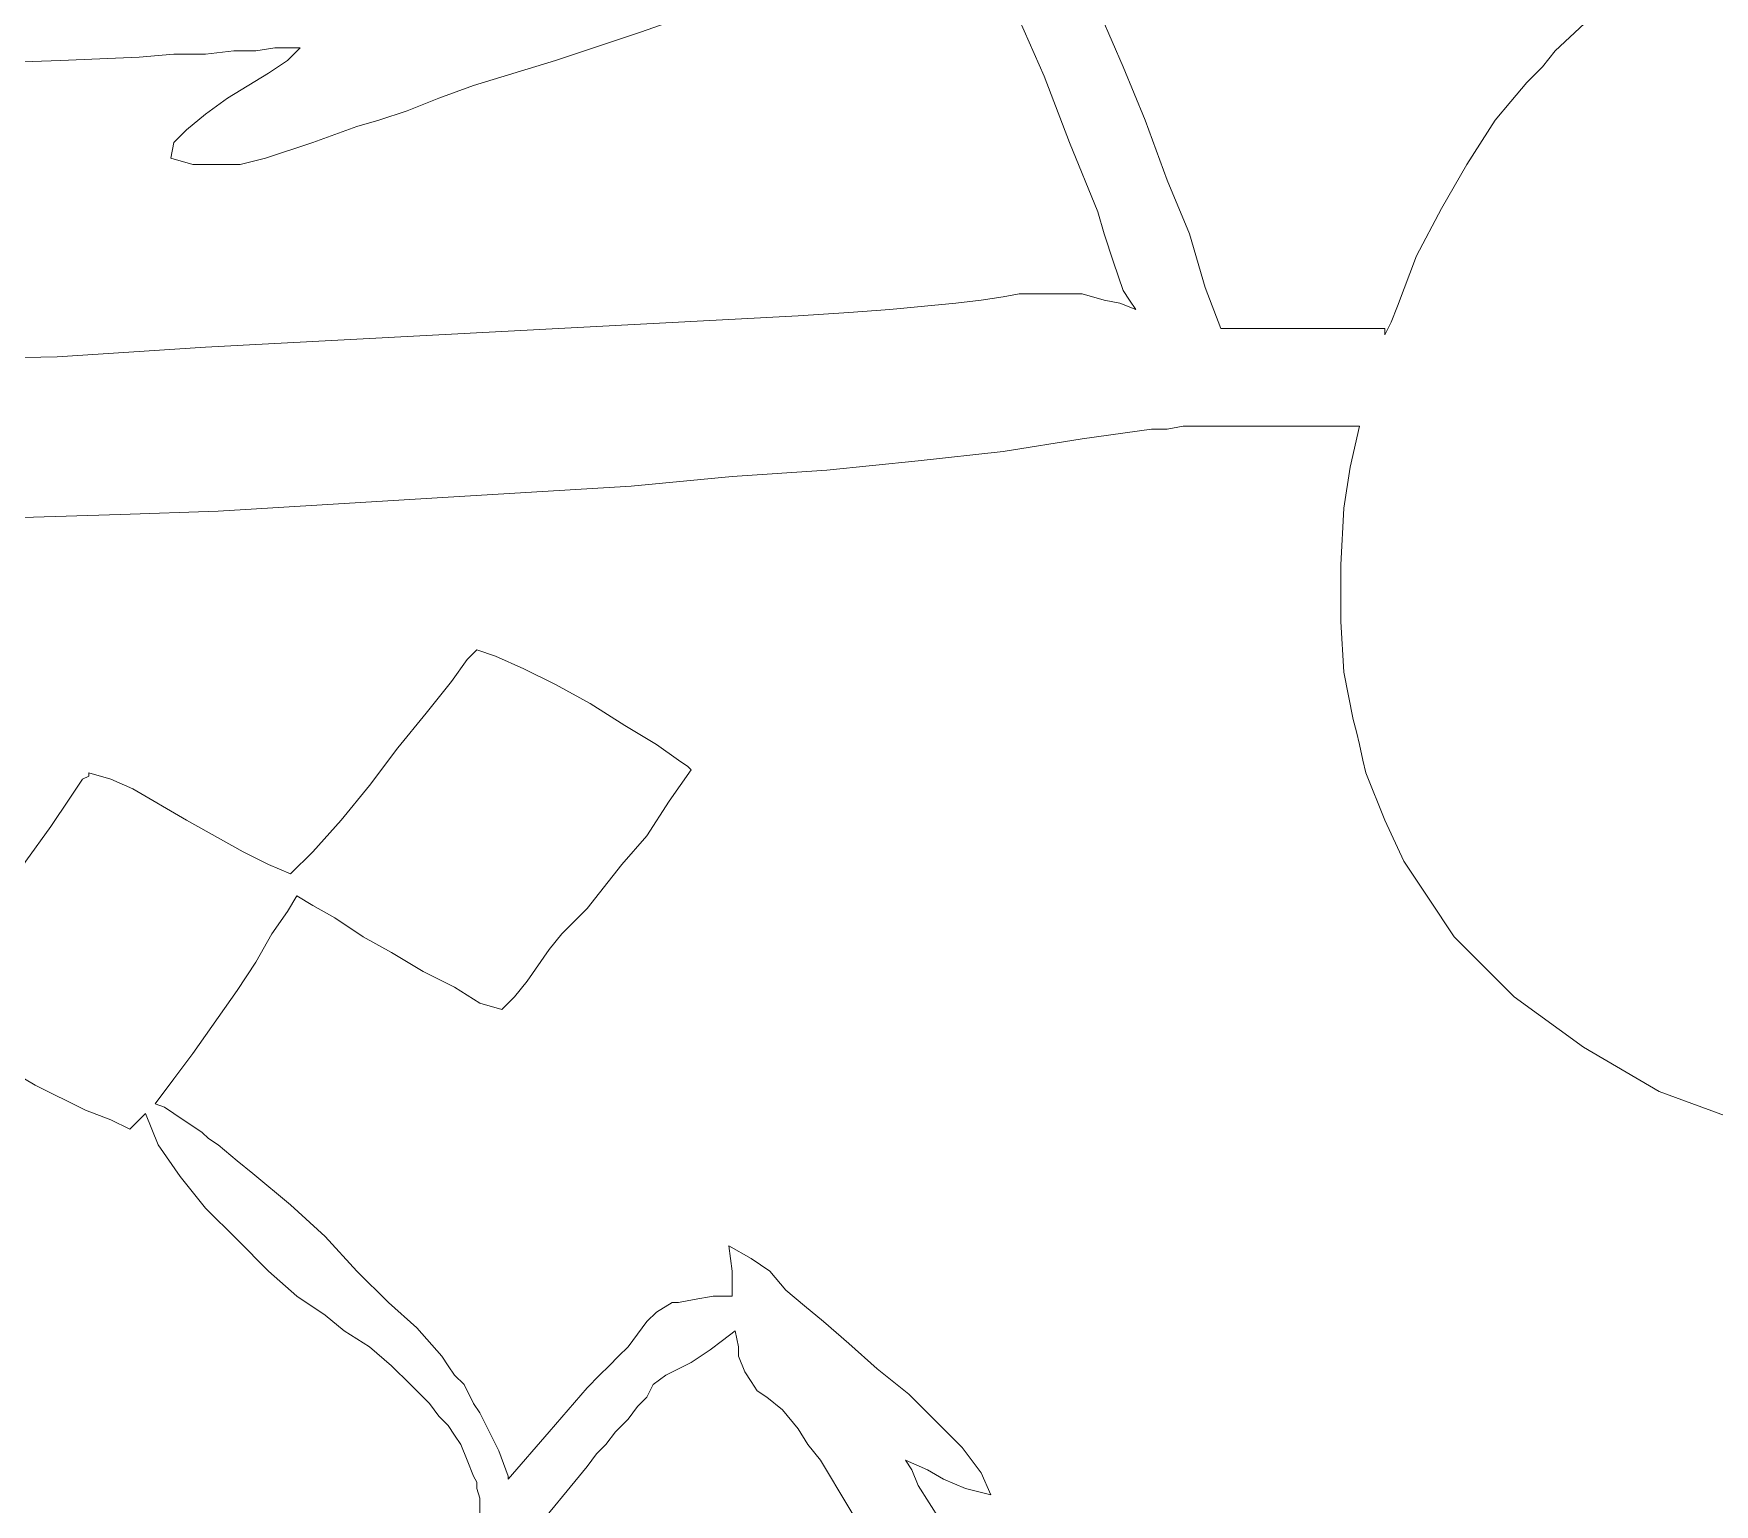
# Model space of a CAD drawing. Header units: centimetres. Extents: x -51 to 51, y -37 to 37.
# Drawn here: x -8.1 to 5.99, y -20.73 to -8.39 of the extents above; entities that cross this region are included whole.
import ezdxf

# ---------------------------------------------------------------- set-up
doc = ezdxf.new("R2010")
doc.units = ezdxf.units.CM
doc.header["$MEASUREMENT"] = 0
doc.layers.add('Layer 1', color=7, linetype='Continuous')

msp = doc.modelspace()

# ---------------------------------------------------------------- linework, layer by layer
at = {"layer": 'Layer 1', "lineweight": 9}
for points, knots in [([(0.81985, -9.88717), (0.81985, -9.88717), (0.58193, -9.30556), (0.58193, -9.30556), (0.58193, -9.30556), (0.58193, -9.30556), (0.37043, -8.7504), (0.37043, -8.7504), (0.37043, -8.7504), (0.37043, -8.7504), (0.15894, -8.27454), (0.15894, -8.27454), (0.15894, -8.27454), (0.15894, -8.27454), (-0.02611, -7.79868), (-0.02611, -7.79868), (-0.02611, -7.79868), (-0.02611, -7.79868), (-0.21117, -7.32283), (-0.21117, -7.32283), (-0.21117, -7.32283), (-0.21117, -7.32283), (-0.4491, -6.82053), (-0.4491, -6.82053), (-0.4491, -6.82053), (-0.4491, -6.82053), (-0.71346, -6.29181), (-0.71346, -6.29181), (-0.71346, -6.29181), (-0.71346, -6.29181), (-1.05714, -5.65733), (-1.05714, -5.65733)], [0, 0, 0, 0, 0.11111111, 0.11111111, 0.11111111, 0.11111111, 0.22222222, 0.22222222, 0.22222222, 0.22222222, 0.33333333, 0.33333333, 0.33333333, 0.33333333, 0.44444444, 0.44444444, 0.44444444, 0.44444444, 0.55555556, 0.55555556, 0.55555556, 0.55555556, 0.66666667, 0.66666667, 0.66666667, 0.66666667, 0.77777778, 0.77777778, 0.77777778, 0.77777778, 1, 1, 1, 1]), ([(4.65314, -8.53891), (4.65314, -8.53891), (5.02326, -8.19523), (5.02326, -8.19523), (5.02326, -8.19523), (5.02326, -8.19523), (5.4198, -7.90443), (5.4198, -7.90443), (5.4198, -7.90443), (5.4198, -7.90443), (5.84279, -7.61363), (5.84279, -7.61363), (5.84279, -7.61363), (5.84279, -7.61363), (6.29221, -7.3757), (6.29221, -7.3757), (6.29221, -7.3757), (6.29221, -7.3757), (7.21748, -6.95272), (7.21748, -6.95272), (7.21748, -6.95272), (7.21748, -6.95272), (8.19563, -6.60904), (8.19563, -6.60904)], [0, 0, 0, 0, 0.14285714, 0.14285714, 0.14285714, 0.14285714, 0.28571429, 0.28571429, 0.28571429, 0.28571429, 0.42857143, 0.42857143, 0.42857143, 0.42857143, 0.57142857, 0.57142857, 0.57142857, 0.57142857, 0.71428571, 0.71428571, 0.71428571, 0.71428571, 1, 1, 1, 1]), ([(-1.00426, -7.58719), (-1.00426, -7.58719), (-1.11001, -7.6665), (-1.11001, -7.6665), (-1.11001, -7.6665), (-1.11001, -7.6665), (-1.26863, -7.74581), (-1.26863, -7.74581), (-1.26863, -7.74581), (-1.26863, -7.74581), (-1.45368, -7.82512), (-1.45368, -7.82512), (-1.45368, -7.82512), (-1.45368, -7.82512), (-1.71805, -7.93087), (-1.71805, -7.93087), (-1.71805, -7.93087), (-1.71805, -7.93087), (-2.00885, -8.03661), (-2.00885, -8.03661), (-2.00885, -8.03661), (-2.00885, -8.03661), (-2.32609, -8.14236), (-2.32609, -8.14236), (-2.32609, -8.14236), (-2.32609, -8.14236), (-3.01344, -8.38029), (-3.01344, -8.38029), (-3.01344, -8.38029), (-3.01344, -8.38029), (-3.72722, -8.61822), (-3.72722, -8.61822), (-3.72722, -8.61822), (-3.72722, -8.61822), (-4.41457, -8.82971), (-4.41457, -8.82971), (-4.41457, -8.82971), (-4.41457, -8.82971), (-4.70537, -8.93545), (-4.70537, -8.93545), (-4.70537, -8.93545), (-4.70537, -8.93545), (-4.96973, -9.0412), (-4.96973, -9.0412), (-4.96973, -9.0412), (-4.96973, -9.0412), (-5.20766, -9.12051), (-5.20766, -9.12051), (-5.20766, -9.12051), (-5.20766, -9.12051), (-5.39272, -9.17338), (-5.39272, -9.17338)], [0, 0, 0, 0, 0.07142857, 0.07142857, 0.07142857, 0.07142857, 0.14285714, 0.14285714, 0.14285714, 0.14285714, 0.21428571, 0.21428571, 0.21428571, 0.21428571, 0.28571429, 0.28571429, 0.28571429, 0.28571429, 0.35714286, 0.35714286, 0.35714286, 0.35714286, 0.42857143, 0.42857143, 0.42857143, 0.42857143, 0.5, 0.5, 0.5, 0.5, 0.57142857, 0.57142857, 0.57142857, 0.57142857, 0.64285714, 0.64285714, 0.64285714, 0.64285714, 0.71428571, 0.71428571, 0.71428571, 0.71428571, 0.78571429, 0.78571429, 0.78571429, 0.78571429, 0.85714286, 0.85714286, 0.85714286, 0.85714286, 1, 1, 1, 1]), ([(0.60836, -7.6665), (0.60836, -7.6665), (0.66124, -7.77225), (0.66124, -7.77225), (0.66124, -7.77225), (0.66124, -7.77225), (0.71411, -7.90443), (0.71411, -7.90443), (0.71411, -7.90443), (0.71411, -7.90443), (0.76698, -8.06305), (0.76698, -8.06305), (0.76698, -8.06305), (0.76698, -8.06305), (0.84629, -8.24811), (0.84629, -8.24811), (0.84629, -8.24811), (0.84629, -8.24811), (1.03135, -8.67109), (1.03135, -8.67109), (1.03135, -8.67109), (1.03135, -8.67109), (1.2164, -9.12051), (1.2164, -9.12051), (1.2164, -9.12051), (1.2164, -9.12051), (1.40146, -9.6228), (1.40146, -9.6228), (1.40146, -9.6228), (1.40146, -9.6228), (1.58651, -10.07222), (1.58651, -10.07222), (1.58651, -10.07222), (1.58651, -10.07222), (1.71869, -10.52164), (1.71869, -10.52164), (1.71869, -10.52164), (1.71869, -10.52164), (1.85088, -10.86532), (1.85088, -10.86532)], [0, 0, 0, 0, 0.09090909, 0.09090909, 0.09090909, 0.09090909, 0.18181818, 0.18181818, 0.18181818, 0.18181818, 0.27272727, 0.27272727, 0.27272727, 0.27272727, 0.36363636, 0.36363636, 0.36363636, 0.36363636, 0.45454545, 0.45454545, 0.45454545, 0.45454545, 0.54545455, 0.54545455, 0.54545455, 0.54545455, 0.63636364, 0.63636364, 0.63636364, 0.63636364, 0.72727273, 0.72727273, 0.72727273, 0.72727273, 0.81818182, 0.81818182, 0.81818182, 0.81818182, 1, 1, 1, 1]), ([(-5.86858, -8.51247), (-5.86858, -8.51247), (-5.89501, -8.51247), (-5.89501, -8.51247), (-5.89501, -8.51247), (-5.89501, -8.51247), (-5.97432, -8.51247), (-5.97432, -8.51247), (-5.97432, -8.51247), (-5.97432, -8.51247), (-6.08007, -8.51247), (-6.08007, -8.51247), (-6.08007, -8.51247), (-6.08007, -8.51247), (-6.23869, -8.53891), (-6.23869, -8.53891), (-6.23869, -8.53891), (-6.23869, -8.53891), (-6.42374, -8.53891), (-6.42374, -8.53891), (-6.42374, -8.53891), (-6.42374, -8.53891), (-6.66167, -8.56534), (-6.66167, -8.56534), (-6.66167, -8.56534), (-6.66167, -8.56534), (-6.92603, -8.56534), (-6.92603, -8.56534), (-6.92603, -8.56534), (-6.92603, -8.56534), (-7.21684, -8.59178), (-7.21684, -8.59178), (-7.21684, -8.59178), (-7.21684, -8.59178), (-7.87775, -8.61822), (-7.87775, -8.61822), (-7.87775, -8.61822), (-7.87775, -8.61822), (-8.59153, -8.64465), (-8.59153, -8.64465), (-8.59153, -8.64465), (-8.59153, -8.64465), (-9.38463, -8.69753), (-9.38463, -8.69753), (-9.38463, -8.69753), (-9.38463, -8.69753), (-10.17772, -8.72396), (-10.17772, -8.72396), (-10.17772, -8.72396), (-10.17772, -8.72396), (-10.99725, -8.77683), (-10.99725, -8.77683), (-10.99725, -8.77683), (-10.99725, -8.77683), (-11.79035, -8.80327), (-11.79035, -8.80327), (-11.79035, -8.80327), (-11.79035, -8.80327), (-12.50413, -8.82971), (-12.50413, -8.82971), (-12.50413, -8.82971), (-12.50413, -8.82971), (-13.16504, -8.88258), (-13.16504, -8.88258), (-13.16504, -8.88258), (-13.16504, -8.88258), (-13.45585, -8.88258), (-13.45585, -8.88258), (-13.45585, -8.88258), (-13.45585, -8.88258), (-13.72021, -8.90902), (-13.72021, -8.90902), (-13.72021, -8.90902), (-13.72021, -8.90902), (-13.95814, -8.90902), (-13.95814, -8.90902), (-13.95814, -8.90902), (-13.95814, -8.90902), (-14.14319, -8.90902), (-14.14319, -8.90902), (-14.14319, -8.90902), (-14.14319, -8.90902), (-14.30181, -8.93545), (-14.30181, -8.93545), (-14.30181, -8.93545), (-14.30181, -8.93545), (-14.40756, -8.93545), (-14.40756, -8.93545), (-14.40756, -8.93545), (-14.40756, -8.93545), (-14.48687, -8.93545), (-14.48687, -8.93545), (-14.48687, -8.93545), (-14.48687, -8.93545), (-14.5133, -8.93545), (-14.5133, -8.93545)], [0, 0, 0, 0, 0.04, 0.04, 0.04, 0.04, 0.08, 0.08, 0.08, 0.08, 0.12, 0.12, 0.12, 0.12, 0.16, 0.16, 0.16, 0.16, 0.2, 0.2, 0.2, 0.2, 0.24, 0.24, 0.24, 0.24, 0.28, 0.28, 0.28, 0.28, 0.32, 0.32, 0.32, 0.32, 0.36, 0.36, 0.36, 0.36, 0.4, 0.4, 0.4, 0.4, 0.44, 0.44, 0.44, 0.44, 0.48, 0.48, 0.48, 0.48, 0.52, 0.52, 0.52, 0.52, 0.56, 0.56, 0.56, 0.56, 0.6, 0.6, 0.6, 0.6, 0.64, 0.64, 0.64, 0.64, 0.68, 0.68, 0.68, 0.68, 0.72, 0.72, 0.72, 0.72, 0.76, 0.76, 0.76, 0.76, 0.8, 0.8, 0.8, 0.8, 0.84, 0.84, 0.84, 0.84, 0.88, 0.88, 0.88, 0.88, 0.92, 0.92, 0.92, 0.92, 1, 1, 1, 1]), ([(-6.95247, -9.43775), (-6.95247, -9.43775), (-6.92603, -9.30556), (-6.92603, -9.30556), (-6.92603, -9.30556), (-6.92603, -9.30556), (-6.82029, -9.19982), (-6.82029, -9.19982), (-6.82029, -9.19982), (-6.82029, -9.19982), (-6.66167, -9.06764), (-6.66167, -9.06764), (-6.66167, -9.06764), (-6.66167, -9.06764), (-6.47661, -8.93545), (-6.47661, -8.93545), (-6.47661, -8.93545), (-6.47661, -8.93545), (-6.13294, -8.72396), (-6.13294, -8.72396), (-6.13294, -8.72396), (-6.13294, -8.72396), (-5.97432, -8.61822), (-5.97432, -8.61822), (-5.97432, -8.61822), (-5.97432, -8.61822), (-5.86858, -8.51247), (-5.86858, -8.51247)], [0, 0, 0, 0, 0.125, 0.125, 0.125, 0.125, 0.25, 0.25, 0.25, 0.25, 0.375, 0.375, 0.375, 0.375, 0.5, 0.5, 0.5, 0.5, 0.625, 0.625, 0.625, 0.625, 0.75, 0.75, 0.75, 0.75, 1, 1, 1, 1]), ([(4.41522, -8.80327), (4.41522, -8.80327), (4.5474, -8.67109), (4.5474, -8.67109), (4.5474, -8.67109), (4.5474, -8.67109), (4.65314, -8.53891), (4.65314, -8.53891)], [0, 0, 0, 0, 0.33333333, 0.33333333, 0.33333333, 0.33333333, 1, 1, 1, 1]), ([(4.15085, -9.12051), (4.15085, -9.12051), (4.28303, -8.96189), (4.28303, -8.96189), (4.28303, -8.96189), (4.28303, -8.96189), (4.41522, -8.80327), (4.41522, -8.80327)], [0, 0, 0, 0, 0.33333333, 0.33333333, 0.33333333, 0.33333333, 1, 1, 1, 1]), ([(3.70143, -9.86073), (3.70143, -9.86073), (3.91292, -9.49062), (3.91292, -9.49062), (3.91292, -9.49062), (3.91292, -9.49062), (4.15085, -9.12051), (4.15085, -9.12051)], [0, 0, 0, 0, 0.33333333, 0.33333333, 0.33333333, 0.33333333, 1, 1, 1, 1]), ([(-5.39272, -9.17338), (-5.39272, -9.17338), (-5.76283, -9.30556), (-5.76283, -9.30556), (-5.76283, -9.30556), (-5.76283, -9.30556), (-6.15938, -9.43775), (-6.15938, -9.43775), (-6.15938, -9.43775), (-6.15938, -9.43775), (-6.37087, -9.49062), (-6.37087, -9.49062), (-6.37087, -9.49062), (-6.37087, -9.49062), (-6.58236, -9.49062), (-6.58236, -9.49062), (-6.58236, -9.49062), (-6.58236, -9.49062), (-6.76742, -9.49062), (-6.76742, -9.49062), (-6.76742, -9.49062), (-6.76742, -9.49062), (-6.95247, -9.43775), (-6.95247, -9.43775)], [0, 0, 0, 0, 0.14285714, 0.14285714, 0.14285714, 0.14285714, 0.28571429, 0.28571429, 0.28571429, 0.28571429, 0.42857143, 0.42857143, 0.42857143, 0.42857143, 0.57142857, 0.57142857, 0.57142857, 0.57142857, 0.71428571, 0.71428571, 0.71428571, 0.71428571, 1, 1, 1, 1]), ([(3.33132, -10.68026), (3.33132, -10.68026), (3.48994, -10.25728), (3.48994, -10.25728), (3.48994, -10.25728), (3.48994, -10.25728), (3.70143, -9.86073), (3.70143, -9.86073)], [0, 0, 0, 0, 0.33333333, 0.33333333, 0.33333333, 0.33333333, 1, 1, 1, 1]), ([(1.13709, -10.7067), (1.13709, -10.7067), (1.08422, -10.62739), (1.08422, -10.62739), (1.08422, -10.62739), (1.08422, -10.62739), (1.03135, -10.54808), (1.03135, -10.54808), (1.03135, -10.54808), (1.03135, -10.54808), (0.95204, -10.31015), (0.95204, -10.31015), (0.95204, -10.31015), (0.95204, -10.31015), (0.87273, -10.07222), (0.87273, -10.07222), (0.87273, -10.07222), (0.87273, -10.07222), (0.81985, -9.88717), (0.81985, -9.88717)], [0, 0, 0, 0, 0.16666667, 0.16666667, 0.16666667, 0.16666667, 0.33333333, 0.33333333, 0.33333333, 0.33333333, 0.5, 0.5, 0.5, 0.5, 0.66666667, 0.66666667, 0.66666667, 0.66666667, 1, 1, 1, 1]), ([(-1.69161, -10.75957), (-1.69161, -10.75957), (-1.26863, -10.73313), (-1.26863, -10.73313), (-1.26863, -10.73313), (-1.26863, -10.73313), (-0.92495, -10.7067), (-0.92495, -10.7067), (-0.92495, -10.7067), (-0.92495, -10.7067), (-0.63415, -10.68026), (-0.63415, -10.68026), (-0.63415, -10.68026), (-0.63415, -10.68026), (-0.36979, -10.65382), (-0.36979, -10.65382), (-0.36979, -10.65382), (-0.36979, -10.65382), (-0.1583, -10.62739), (-0.1583, -10.62739), (-0.1583, -10.62739), (-0.1583, -10.62739), (0.02676, -10.60095), (0.02676, -10.60095), (0.02676, -10.60095), (0.02676, -10.60095), (0.15894, -10.57452), (0.15894, -10.57452), (0.15894, -10.57452), (0.15894, -10.57452), (0.29112, -10.57452), (0.29112, -10.57452), (0.29112, -10.57452), (0.29112, -10.57452), (0.50262, -10.57452), (0.50262, -10.57452), (0.50262, -10.57452), (0.50262, -10.57452), (0.68767, -10.57452), (0.68767, -10.57452), (0.68767, -10.57452), (0.68767, -10.57452), (0.87273, -10.62739), (0.87273, -10.62739), (0.87273, -10.62739), (0.87273, -10.62739), (1.00491, -10.65382), (1.00491, -10.65382), (1.00491, -10.65382), (1.00491, -10.65382), (1.13709, -10.7067), (1.13709, -10.7067)], [0, 0, 0, 0, 0.07142857, 0.07142857, 0.07142857, 0.07142857, 0.14285714, 0.14285714, 0.14285714, 0.14285714, 0.21428571, 0.21428571, 0.21428571, 0.21428571, 0.28571429, 0.28571429, 0.28571429, 0.28571429, 0.35714286, 0.35714286, 0.35714286, 0.35714286, 0.42857143, 0.42857143, 0.42857143, 0.42857143, 0.5, 0.5, 0.5, 0.5, 0.57142857, 0.57142857, 0.57142857, 0.57142857, 0.64285714, 0.64285714, 0.64285714, 0.64285714, 0.71428571, 0.71428571, 0.71428571, 0.71428571, 0.78571429, 0.78571429, 0.78571429, 0.78571429, 0.85714286, 0.85714286, 0.85714286, 0.85714286, 1, 1, 1, 1]), ([(3.22557, -10.91819), (3.22557, -10.91819), (3.27845, -10.81244), (3.27845, -10.81244), (3.27845, -10.81244), (3.27845, -10.81244), (3.33132, -10.68026), (3.33132, -10.68026)], [0, 0, 0, 0, 0.33333333, 0.33333333, 0.33333333, 0.33333333, 1, 1, 1, 1]), ([(-6.66167, -11.02394), (-6.66167, -11.02394), (-4.17664, -10.89175), (-4.17664, -10.89175), (-4.17664, -10.89175), (-4.17664, -10.89175), (-1.69161, -10.75957), (-1.69161, -10.75957)], [0, 0, 0, 0, 0.33333333, 0.33333333, 0.33333333, 0.33333333, 1, 1, 1, 1]), ([(1.85088, -10.86532), (1.85088, -10.86532), (3.22557, -10.86532), (3.22557, -10.86532), (3.22557, -10.86532), (3.22557, -10.86532), (3.22557, -10.91819), (3.22557, -10.91819)], [0, 0, 0, 0, 0.33333333, 0.33333333, 0.33333333, 0.33333333, 1, 1, 1, 1]), ([(-11.63173, -11.20899), (-11.63173, -11.20899), (-9.1467, -11.12968), (-9.1467, -11.12968), (-9.1467, -11.12968), (-9.1467, -11.12968), (-7.90418, -11.10325), (-7.90418, -11.10325), (-7.90418, -11.10325), (-7.90418, -11.10325), (-6.66167, -11.02394), (-6.66167, -11.02394)], [0, 0, 0, 0, 0.25, 0.25, 0.25, 0.25, 0.5, 0.5, 0.5, 0.5, 1, 1, 1, 1]), ([(1.53364, -11.68485), (1.53364, -11.68485), (1.40146, -11.71128), (1.40146, -11.71128), (1.40146, -11.71128), (1.40146, -11.71128), (1.26927, -11.71128), (1.26927, -11.71128)], [0, 0, 0, 0, 0.33333333, 0.33333333, 0.33333333, 0.33333333, 1, 1, 1, 1]), ([(2.8819, -12.3722), (2.8819, -12.3722), (2.93477, -12.02852), (2.93477, -12.02852), (2.93477, -12.02852), (2.93477, -12.02852), (3.01408, -11.68485), (3.01408, -11.68485)], [0, 0, 0, 0, 0.33333333, 0.33333333, 0.33333333, 0.33333333, 1, 1, 1, 1]), ([(1.26927, -11.71128), (1.26927, -11.71128), (0.68767, -11.79059), (0.68767, -11.79059), (0.68767, -11.79059), (0.68767, -11.79059), (0.02676, -11.89634), (0.02676, -11.89634), (0.02676, -11.89634), (0.02676, -11.89634), (-0.68702, -11.97565), (-0.68702, -11.97565), (-0.68702, -11.97565), (-0.68702, -11.97565), (-1.45368, -12.05496), (-1.45368, -12.05496), (-1.45368, -12.05496), (-1.45368, -12.05496), (-2.24678, -12.10783), (-2.24678, -12.10783), (-2.24678, -12.10783), (-2.24678, -12.10783), (-3.09274, -12.18714), (-3.09274, -12.18714), (-3.09274, -12.18714), (-3.09274, -12.18714), (-4.81112, -12.29289), (-4.81112, -12.29289), (-4.81112, -12.29289), (-4.81112, -12.29289), (-6.55592, -12.39863), (-6.55592, -12.39863), (-6.55592, -12.39863), (-6.55592, -12.39863), (-7.37545, -12.42507), (-7.37545, -12.42507), (-7.37545, -12.42507), (-7.37545, -12.42507), (-8.19499, -12.45151), (-8.19499, -12.45151), (-8.19499, -12.45151), (-8.19499, -12.45151), (-8.93521, -12.50438), (-8.93521, -12.50438), (-8.93521, -12.50438), (-8.93521, -12.50438), (-9.64899, -12.53082), (-9.64899, -12.53082), (-9.64899, -12.53082), (-9.64899, -12.53082), (-10.3099, -12.53082), (-10.3099, -12.53082), (-10.3099, -12.53082), (-10.3099, -12.53082), (-10.89151, -12.55725), (-10.89151, -12.55725)], [0, 0, 0, 0, 0.06666667, 0.06666667, 0.06666667, 0.06666667, 0.13333333, 0.13333333, 0.13333333, 0.13333333, 0.2, 0.2, 0.2, 0.2, 0.26666667, 0.26666667, 0.26666667, 0.26666667, 0.33333333, 0.33333333, 0.33333333, 0.33333333, 0.4, 0.4, 0.4, 0.4, 0.46666667, 0.46666667, 0.46666667, 0.46666667, 0.53333333, 0.53333333, 0.53333333, 0.53333333, 0.6, 0.6, 0.6, 0.6, 0.66666667, 0.66666667, 0.66666667, 0.66666667, 0.73333333, 0.73333333, 0.73333333, 0.73333333, 0.8, 0.8, 0.8, 0.8, 0.86666667, 0.86666667, 0.86666667, 0.86666667, 1, 1, 1, 1]), ([(2.85546, -13.32391), (2.85546, -13.32391), (2.85546, -12.84805), (2.85546, -12.84805), (2.85546, -12.84805), (2.85546, -12.84805), (2.8819, -12.3722), (2.8819, -12.3722)], [0, 0, 0, 0, 0.33333333, 0.33333333, 0.33333333, 0.33333333, 1, 1, 1, 1]), ([(2.96121, -14.14344), (2.96121, -14.14344), (2.8819, -13.74689), (2.8819, -13.74689), (2.8819, -13.74689), (2.8819, -13.74689), (2.85546, -13.32391), (2.85546, -13.32391)], [0, 0, 0, 0, 0.33333333, 0.33333333, 0.33333333, 0.33333333, 1, 1, 1, 1]), ([(-5.94788, -15.43883), (-5.94788, -15.43883), (-5.76283, -15.25377), (-5.76283, -15.25377), (-5.76283, -15.25377), (-5.76283, -15.25377), (-5.5249, -14.98941), (-5.5249, -14.98941), (-5.5249, -14.98941), (-5.5249, -14.98941), (-5.28697, -14.69861), (-5.28697, -14.69861), (-5.28697, -14.69861), (-5.28697, -14.69861), (-5.04904, -14.38137), (-5.04904, -14.38137), (-5.04904, -14.38137), (-5.04904, -14.38137), (-4.81112, -14.09057), (-4.81112, -14.09057), (-4.81112, -14.09057), (-4.81112, -14.09057), (-4.59962, -13.8262), (-4.59962, -13.8262), (-4.59962, -13.8262), (-4.59962, -13.8262), (-4.46744, -13.64115), (-4.46744, -13.64115), (-4.46744, -13.64115), (-4.46744, -13.64115), (-4.41457, -13.58827), (-4.41457, -13.58827), (-4.41457, -13.58827), (-4.41457, -13.58827), (-4.38813, -13.56184), (-4.38813, -13.56184)], [0, 0, 0, 0, 0.1, 0.1, 0.1, 0.1, 0.2, 0.2, 0.2, 0.2, 0.3, 0.3, 0.3, 0.3, 0.4, 0.4, 0.4, 0.4, 0.5, 0.5, 0.5, 0.5, 0.6, 0.6, 0.6, 0.6, 0.7, 0.7, 0.7, 0.7, 0.8, 0.8, 0.8, 0.8, 1, 1, 1, 1]), ([(-4.38813, -13.56184), (-4.38813, -13.56184), (-4.22951, -13.61471), (-4.22951, -13.61471), (-4.22951, -13.61471), (-4.22951, -13.61471), (-3.99159, -13.72046), (-3.99159, -13.72046), (-3.99159, -13.72046), (-3.99159, -13.72046), (-3.72722, -13.85264), (-3.72722, -13.85264), (-3.72722, -13.85264), (-3.72722, -13.85264), (-3.43642, -14.01126), (-3.43642, -14.01126), (-3.43642, -14.01126), (-3.43642, -14.01126), (-3.14562, -14.19631), (-3.14562, -14.19631), (-3.14562, -14.19631), (-3.14562, -14.19631), (-2.88125, -14.35493), (-2.88125, -14.35493), (-2.88125, -14.35493), (-2.88125, -14.35493), (-2.6962, -14.48711), (-2.6962, -14.48711), (-2.6962, -14.48711), (-2.6962, -14.48711), (-2.61689, -14.53999), (-2.61689, -14.53999), (-2.61689, -14.53999), (-2.61689, -14.53999), (-2.59045, -14.56642), (-2.59045, -14.56642)], [0, 0, 0, 0, 0.1, 0.1, 0.1, 0.1, 0.2, 0.2, 0.2, 0.2, 0.3, 0.3, 0.3, 0.3, 0.4, 0.4, 0.4, 0.4, 0.5, 0.5, 0.5, 0.5, 0.6, 0.6, 0.6, 0.6, 0.7, 0.7, 0.7, 0.7, 0.8, 0.8, 0.8, 0.8, 1, 1, 1, 1]), ([(3.01408, -14.35493), (3.01408, -14.35493), (2.98765, -14.24919), (2.98765, -14.24919), (2.98765, -14.24919), (2.98765, -14.24919), (2.96121, -14.14344), (2.96121, -14.14344)], [0, 0, 0, 0, 0.33333333, 0.33333333, 0.33333333, 0.33333333, 1, 1, 1, 1]), ([(3.06696, -14.59286), (3.06696, -14.59286), (3.04052, -14.48711), (3.04052, -14.48711), (3.04052, -14.48711), (3.04052, -14.48711), (3.01408, -14.35493), (3.01408, -14.35493)], [0, 0, 0, 0, 0.33333333, 0.33333333, 0.33333333, 0.33333333, 1, 1, 1, 1]), ([(-8.96164, -16.44341), (-8.96164, -16.44341), (-8.80302, -16.23192), (-8.80302, -16.23192), (-8.80302, -16.23192), (-8.80302, -16.23192), (-8.61797, -15.94112), (-8.61797, -15.94112), (-8.61797, -15.94112), (-8.61797, -15.94112), (-8.38004, -15.65032), (-8.38004, -15.65032), (-8.38004, -15.65032), (-8.38004, -15.65032), (-8.16855, -15.33308), (-8.16855, -15.33308), (-8.16855, -15.33308), (-8.16855, -15.33308), (-7.95706, -15.04228), (-7.95706, -15.04228), (-7.95706, -15.04228), (-7.95706, -15.04228), (-7.79844, -14.80435), (-7.79844, -14.80435), (-7.79844, -14.80435), (-7.79844, -14.80435), (-7.69269, -14.64573), (-7.69269, -14.64573), (-7.69269, -14.64573), (-7.69269, -14.64573), (-7.63982, -14.6193), (-7.63982, -14.6193), (-7.63982, -14.6193), (-7.63982, -14.6193), (-7.63982, -14.59286), (-7.63982, -14.59286)], [0, 0, 0, 0, 0.1, 0.1, 0.1, 0.1, 0.2, 0.2, 0.2, 0.2, 0.3, 0.3, 0.3, 0.3, 0.4, 0.4, 0.4, 0.4, 0.5, 0.5, 0.5, 0.5, 0.6, 0.6, 0.6, 0.6, 0.7, 0.7, 0.7, 0.7, 0.8, 0.8, 0.8, 0.8, 1, 1, 1, 1]), ([(-7.63982, -14.59286), (-7.63982, -14.59286), (-7.45476, -14.64573), (-7.45476, -14.64573), (-7.45476, -14.64573), (-7.45476, -14.64573), (-7.26971, -14.72504), (-7.26971, -14.72504), (-7.26971, -14.72504), (-7.26971, -14.72504), (-6.82029, -14.98941), (-6.82029, -14.98941), (-6.82029, -14.98941), (-6.82029, -14.98941), (-6.34443, -15.25377), (-6.34443, -15.25377), (-6.34443, -15.25377), (-6.34443, -15.25377), (-6.13294, -15.35952), (-6.13294, -15.35952), (-6.13294, -15.35952), (-6.13294, -15.35952), (-5.94788, -15.43883), (-5.94788, -15.43883)], [0, 0, 0, 0, 0.14285714, 0.14285714, 0.14285714, 0.14285714, 0.28571429, 0.28571429, 0.28571429, 0.28571429, 0.42857143, 0.42857143, 0.42857143, 0.42857143, 0.57142857, 0.57142857, 0.57142857, 0.57142857, 0.71428571, 0.71428571, 0.71428571, 0.71428571, 1, 1, 1, 1]), ([(-2.59045, -14.56642), (-2.59045, -14.56642), (-2.77551, -14.83079), (-2.77551, -14.83079), (-2.77551, -14.83079), (-2.77551, -14.83079), (-2.96056, -15.12159), (-2.96056, -15.12159), (-2.96056, -15.12159), (-2.96056, -15.12159), (-3.17205, -15.35952), (-3.17205, -15.35952), (-3.17205, -15.35952), (-3.17205, -15.35952), (-3.35711, -15.59745), (-3.35711, -15.59745)], [0, 0, 0, 0, 0.2, 0.2, 0.2, 0.2, 0.4, 0.4, 0.4, 0.4, 0.6, 0.6, 0.6, 0.6, 1, 1, 1, 1]), ([(7.85196, -17.97673), (7.85196, -17.97673), (7.03243, -17.76524), (7.03243, -17.76524), (7.03243, -17.76524), (7.03243, -17.76524), (6.23933, -17.52731), (6.23933, -17.52731), (6.23933, -17.52731), (6.23933, -17.52731), (5.52555, -17.26295), (5.52555, -17.26295), (5.52555, -17.26295), (5.52555, -17.26295), (4.89107, -16.89283), (4.89107, -16.89283), (4.89107, -16.89283), (4.89107, -16.89283), (4.30947, -16.46985), (4.30947, -16.46985), (4.30947, -16.46985), (4.30947, -16.46985), (3.80718, -15.96756), (3.80718, -15.96756), (3.80718, -15.96756), (3.80718, -15.96756), (3.59569, -15.65032), (3.59569, -15.65032), (3.59569, -15.65032), (3.59569, -15.65032), (3.38419, -15.33308), (3.38419, -15.33308), (3.38419, -15.33308), (3.38419, -15.33308), (3.22557, -14.98941), (3.22557, -14.98941), (3.22557, -14.98941), (3.22557, -14.98941), (3.06696, -14.59286), (3.06696, -14.59286)], [0, 0, 0, 0, 0.09090909, 0.09090909, 0.09090909, 0.09090909, 0.18181818, 0.18181818, 0.18181818, 0.18181818, 0.27272727, 0.27272727, 0.27272727, 0.27272727, 0.36363636, 0.36363636, 0.36363636, 0.36363636, 0.45454545, 0.45454545, 0.45454545, 0.45454545, 0.54545455, 0.54545455, 0.54545455, 0.54545455, 0.63636364, 0.63636364, 0.63636364, 0.63636364, 0.72727273, 0.72727273, 0.72727273, 0.72727273, 0.81818182, 0.81818182, 0.81818182, 0.81818182, 1, 1, 1, 1]), ([(-5.89501, -15.62388), (-5.89501, -15.62388), (-5.97432, -15.75607), (-5.97432, -15.75607), (-5.97432, -15.75607), (-5.97432, -15.75607), (-6.1065, -15.94112), (-6.1065, -15.94112), (-6.1065, -15.94112), (-6.1065, -15.94112), (-6.23869, -16.17905), (-6.23869, -16.17905), (-6.23869, -16.17905), (-6.23869, -16.17905), (-6.3973, -16.41698), (-6.3973, -16.41698), (-6.3973, -16.41698), (-6.3973, -16.41698), (-6.76742, -16.94571), (-6.76742, -16.94571), (-6.76742, -16.94571), (-6.76742, -16.94571), (-6.92603, -17.1572), (-6.92603, -17.1572), (-6.92603, -17.1572), (-6.92603, -17.1572), (-7.08465, -17.36869), (-7.08465, -17.36869)], [0, 0, 0, 0, 0.125, 0.125, 0.125, 0.125, 0.25, 0.25, 0.25, 0.25, 0.375, 0.375, 0.375, 0.375, 0.5, 0.5, 0.5, 0.5, 0.625, 0.625, 0.625, 0.625, 0.75, 0.75, 0.75, 0.75, 1, 1, 1, 1]), ([(-4.17664, -16.5756), (-4.17664, -16.5756), (-4.3617, -16.52272), (-4.3617, -16.52272), (-4.3617, -16.52272), (-4.3617, -16.52272), (-4.57319, -16.39054), (-4.57319, -16.39054), (-4.57319, -16.39054), (-4.57319, -16.39054), (-4.83755, -16.25836), (-4.83755, -16.25836), (-4.83755, -16.25836), (-4.83755, -16.25836), (-5.10192, -16.09974), (-5.10192, -16.09974), (-5.10192, -16.09974), (-5.10192, -16.09974), (-5.33985, -15.96756), (-5.33985, -15.96756), (-5.33985, -15.96756), (-5.33985, -15.96756), (-5.57777, -15.80894), (-5.57777, -15.80894), (-5.57777, -15.80894), (-5.57777, -15.80894), (-5.76283, -15.70319), (-5.76283, -15.70319), (-5.76283, -15.70319), (-5.76283, -15.70319), (-5.89501, -15.62388), (-5.89501, -15.62388)], [0, 0, 0, 0, 0.11111111, 0.11111111, 0.11111111, 0.11111111, 0.22222222, 0.22222222, 0.22222222, 0.22222222, 0.33333333, 0.33333333, 0.33333333, 0.33333333, 0.44444444, 0.44444444, 0.44444444, 0.44444444, 0.55555556, 0.55555556, 0.55555556, 0.55555556, 0.66666667, 0.66666667, 0.66666667, 0.66666667, 0.77777778, 0.77777778, 0.77777778, 0.77777778, 1, 1, 1, 1]), ([(-3.35711, -15.59745), (-3.35711, -15.59745), (-3.46286, -15.72963), (-3.46286, -15.72963), (-3.46286, -15.72963), (-3.46286, -15.72963), (-3.5686, -15.83538), (-3.5686, -15.83538), (-3.5686, -15.83538), (-3.5686, -15.83538), (-3.67435, -15.94112), (-3.67435, -15.94112), (-3.67435, -15.94112), (-3.67435, -15.94112), (-3.78009, -16.0733), (-3.78009, -16.0733)], [0, 0, 0, 0, 0.2, 0.2, 0.2, 0.2, 0.4, 0.4, 0.4, 0.4, 0.6, 0.6, 0.6, 0.6, 1, 1, 1, 1]), ([(-3.78009, -16.0733), (-3.78009, -16.0733), (-3.96515, -16.33767), (-3.96515, -16.33767), (-3.96515, -16.33767), (-3.96515, -16.33767), (-4.07089, -16.46985), (-4.07089, -16.46985), (-4.07089, -16.46985), (-4.07089, -16.46985), (-4.17664, -16.5756), (-4.17664, -16.5756)], [0, 0, 0, 0, 0.25, 0.25, 0.25, 0.25, 0.5, 0.5, 0.5, 0.5, 1, 1, 1, 1]), ([(-7.29615, -17.58018), (-7.29615, -17.58018), (-7.45476, -17.50087), (-7.45476, -17.50087), (-7.45476, -17.50087), (-7.45476, -17.50087), (-7.66626, -17.42156), (-7.66626, -17.42156), (-7.66626, -17.42156), (-7.66626, -17.42156), (-8.08924, -17.21007), (-8.08924, -17.21007), (-8.08924, -17.21007), (-8.08924, -17.21007), (-8.53866, -16.94571), (-8.53866, -16.94571), (-8.53866, -16.94571), (-8.53866, -16.94571), (-8.72372, -16.83996), (-8.72372, -16.83996), (-8.72372, -16.83996), (-8.72372, -16.83996), (-8.90877, -16.73422), (-8.90877, -16.73422)], [0, 0, 0, 0, 0.14285714, 0.14285714, 0.14285714, 0.14285714, 0.28571429, 0.28571429, 0.28571429, 0.28571429, 0.42857143, 0.42857143, 0.42857143, 0.42857143, 0.57142857, 0.57142857, 0.57142857, 0.57142857, 0.71428571, 0.71428571, 0.71428571, 0.71428571, 1, 1, 1, 1]), ([(-7.16396, -17.448), (-7.16396, -17.448), (-7.24327, -17.52731), (-7.24327, -17.52731), (-7.24327, -17.52731), (-7.24327, -17.52731), (-7.29615, -17.58018), (-7.29615, -17.58018)], [0, 0, 0, 0, 0.33333333, 0.33333333, 0.33333333, 0.33333333, 1, 1, 1, 1]), ([(-5.49846, -19.27212), (-5.49846, -19.27212), (-5.65708, -19.13994), (-5.65708, -19.13994), (-5.65708, -19.13994), (-5.65708, -19.13994), (-5.89501, -18.98132), (-5.89501, -18.98132), (-5.89501, -18.98132), (-5.89501, -18.98132), (-6.13294, -18.76982), (-6.13294, -18.76982), (-6.13294, -18.76982), (-6.13294, -18.76982), (-6.3973, -18.50546), (-6.3973, -18.50546), (-6.3973, -18.50546), (-6.3973, -18.50546), (-6.66167, -18.2411), (-6.66167, -18.2411), (-6.66167, -18.2411), (-6.66167, -18.2411), (-6.87316, -17.97673), (-6.87316, -17.97673), (-6.87316, -17.97673), (-6.87316, -17.97673), (-7.05822, -17.71237), (-7.05822, -17.71237), (-7.05822, -17.71237), (-7.05822, -17.71237), (-7.16396, -17.448), (-7.16396, -17.448)], [0, 0, 0, 0, 0.11111111, 0.11111111, 0.11111111, 0.11111111, 0.22222222, 0.22222222, 0.22222222, 0.22222222, 0.33333333, 0.33333333, 0.33333333, 0.33333333, 0.44444444, 0.44444444, 0.44444444, 0.44444444, 0.55555556, 0.55555556, 0.55555556, 0.55555556, 0.66666667, 0.66666667, 0.66666667, 0.66666667, 0.77777778, 0.77777778, 0.77777778, 0.77777778, 1, 1, 1, 1]), ([(-7.08465, -17.36869), (-7.08465, -17.36869), (-7.00534, -17.39513), (-7.00534, -17.39513), (-7.00534, -17.39513), (-7.00534, -17.39513), (-6.92603, -17.448), (-6.92603, -17.448)], [0, 0, 0, 0, 0.33333333, 0.33333333, 0.33333333, 0.33333333, 1, 1, 1, 1]), ([(-6.68811, -17.60662), (-6.68811, -17.60662), (-6.63523, -17.65949), (-6.63523, -17.65949), (-6.63523, -17.65949), (-6.63523, -17.65949), (-6.55592, -17.71237), (-6.55592, -17.71237)], [0, 0, 0, 0, 0.33333333, 0.33333333, 0.33333333, 0.33333333, 1, 1, 1, 1]), ([(-6.55592, -17.71237), (-6.55592, -17.71237), (-6.3973, -17.84455), (-6.3973, -17.84455), (-6.3973, -17.84455), (-6.3973, -17.84455), (-6.26512, -17.95029), (-6.26512, -17.95029)], [0, 0, 0, 0, 0.33333333, 0.33333333, 0.33333333, 0.33333333, 1, 1, 1, 1]), ([(-6.26512, -17.95029), (-6.26512, -17.95029), (-5.94788, -18.21466), (-5.94788, -18.21466), (-5.94788, -18.21466), (-5.94788, -18.21466), (-5.65708, -18.47902), (-5.65708, -18.47902)], [0, 0, 0, 0, 0.33333333, 0.33333333, 0.33333333, 0.33333333, 1, 1, 1, 1]), ([(-5.65708, -18.47902), (-5.65708, -18.47902), (-5.39272, -18.76982), (-5.39272, -18.76982), (-5.39272, -18.76982), (-5.39272, -18.76982), (-5.12835, -19.03419), (-5.12835, -19.03419)], [0, 0, 0, 0, 0.33333333, 0.33333333, 0.33333333, 0.33333333, 1, 1, 1, 1]), ([(-2.24678, -18.98132), (-2.24678, -18.98132), (-2.24678, -18.76982), (-2.24678, -18.76982), (-2.24678, -18.76982), (-2.24678, -18.76982), (-2.27321, -18.55833), (-2.27321, -18.55833)], [0, 0, 0, 0, 0.33333333, 0.33333333, 0.33333333, 0.33333333, 1, 1, 1, 1]), ([(-2.27321, -18.55833), (-2.27321, -18.55833), (-2.08816, -18.66408), (-2.08816, -18.66408), (-2.08816, -18.66408), (-2.08816, -18.66408), (-1.92954, -18.76982), (-1.92954, -18.76982), (-1.92954, -18.76982), (-1.92954, -18.76982), (-1.79736, -18.92844), (-1.79736, -18.92844), (-1.79736, -18.92844), (-1.79736, -18.92844), (-1.63874, -19.06063), (-1.63874, -19.06063)], [0, 0, 0, 0, 0.2, 0.2, 0.2, 0.2, 0.4, 0.4, 0.4, 0.4, 0.6, 0.6, 0.6, 0.6, 1, 1, 1, 1]), ([(-2.74907, -19.03419), (-2.74907, -19.03419), (-2.72263, -19.03419), (-2.72263, -19.03419), (-2.72263, -19.03419), (-2.72263, -19.03419), (-2.6962, -19.03419), (-2.6962, -19.03419), (-2.6962, -19.03419), (-2.6962, -19.03419), (-2.56402, -19.00775), (-2.56402, -19.00775), (-2.56402, -19.00775), (-2.56402, -19.00775), (-2.4054, -18.98132), (-2.4054, -18.98132), (-2.4054, -18.98132), (-2.4054, -18.98132), (-2.24678, -18.98132), (-2.24678, -18.98132)], [0, 0, 0, 0, 0.16666667, 0.16666667, 0.16666667, 0.16666667, 0.33333333, 0.33333333, 0.33333333, 0.33333333, 0.5, 0.5, 0.5, 0.5, 0.66666667, 0.66666667, 0.66666667, 0.66666667, 1, 1, 1, 1]), ([(-5.12835, -19.03419), (-5.12835, -19.03419), (-4.89043, -19.24568), (-4.89043, -19.24568), (-4.89043, -19.24568), (-4.89043, -19.24568), (-4.67893, -19.48361), (-4.67893, -19.48361)], [0, 0, 0, 0, 0.33333333, 0.33333333, 0.33333333, 0.33333333, 1, 1, 1, 1]), ([(-3.11918, -19.4043), (-3.11918, -19.4043), (-3.03987, -19.29855), (-3.03987, -19.29855), (-3.03987, -19.29855), (-3.03987, -19.29855), (-2.96056, -19.19281), (-2.96056, -19.19281), (-2.96056, -19.19281), (-2.96056, -19.19281), (-2.88125, -19.1135), (-2.88125, -19.1135), (-2.88125, -19.1135), (-2.88125, -19.1135), (-2.74907, -19.03419), (-2.74907, -19.03419)], [0, 0, 0, 0, 0.2, 0.2, 0.2, 0.2, 0.4, 0.4, 0.4, 0.4, 0.6, 0.6, 0.6, 0.6, 1, 1, 1, 1]), ([(-1.63874, -19.06063), (-1.63874, -19.06063), (-1.48012, -19.19281), (-1.48012, -19.19281), (-1.48012, -19.19281), (-1.48012, -19.19281), (-1.26863, -19.37786), (-1.26863, -19.37786), (-1.26863, -19.37786), (-1.26863, -19.37786), (-1.0307, -19.58936), (-1.0307, -19.58936), (-1.0307, -19.58936), (-1.0307, -19.58936), (-0.76633, -19.80085), (-0.76633, -19.80085), (-0.76633, -19.80085), (-0.76633, -19.80085), (-0.52841, -20.03878), (-0.52841, -20.03878), (-0.52841, -20.03878), (-0.52841, -20.03878), (-0.31691, -20.25027), (-0.31691, -20.25027), (-0.31691, -20.25027), (-0.31691, -20.25027), (-0.1583, -20.46176), (-0.1583, -20.46176), (-0.1583, -20.46176), (-0.1583, -20.46176), (-0.07899, -20.64682), (-0.07899, -20.64682)], [0, 0, 0, 0, 0.11111111, 0.11111111, 0.11111111, 0.11111111, 0.22222222, 0.22222222, 0.22222222, 0.22222222, 0.33333333, 0.33333333, 0.33333333, 0.33333333, 0.44444444, 0.44444444, 0.44444444, 0.44444444, 0.55555556, 0.55555556, 0.55555556, 0.55555556, 0.66666667, 0.66666667, 0.66666667, 0.66666667, 0.77777778, 0.77777778, 0.77777778, 0.77777778, 1, 1, 1, 1]), ([(-4.78468, -19.88016), (-4.78468, -19.88016), (-4.9433, -19.72154), (-4.9433, -19.72154), (-4.9433, -19.72154), (-4.9433, -19.72154), (-5.10192, -19.56292), (-5.10192, -19.56292), (-5.10192, -19.56292), (-5.10192, -19.56292), (-5.28697, -19.4043), (-5.28697, -19.4043), (-5.28697, -19.4043), (-5.28697, -19.4043), (-5.49846, -19.27212), (-5.49846, -19.27212)], [0, 0, 0, 0, 0.2, 0.2, 0.2, 0.2, 0.4, 0.4, 0.4, 0.4, 0.6, 0.6, 0.6, 0.6, 1, 1, 1, 1]), ([(-2.22034, -19.27212), (-2.22034, -19.27212), (-2.32609, -19.35143), (-2.32609, -19.35143), (-2.32609, -19.35143), (-2.32609, -19.35143), (-2.43183, -19.43074), (-2.43183, -19.43074), (-2.43183, -19.43074), (-2.43183, -19.43074), (-2.59045, -19.53648), (-2.59045, -19.53648), (-2.59045, -19.53648), (-2.59045, -19.53648), (-2.80194, -19.64223), (-2.80194, -19.64223)], [0, 0, 0, 0, 0.2, 0.2, 0.2, 0.2, 0.4, 0.4, 0.4, 0.4, 0.6, 0.6, 0.6, 0.6, 1, 1, 1, 1]), ([(-1.50656, -20.35601), (-1.50656, -20.35601), (-1.6123, -20.22383), (-1.6123, -20.22383), (-1.6123, -20.22383), (-1.6123, -20.22383), (-1.69161, -20.09165), (-1.69161, -20.09165), (-1.69161, -20.09165), (-1.69161, -20.09165), (-1.82379, -19.93303), (-1.82379, -19.93303), (-1.82379, -19.93303), (-1.82379, -19.93303), (-1.95598, -19.82728), (-1.95598, -19.82728), (-1.95598, -19.82728), (-1.95598, -19.82728), (-2.03529, -19.77441), (-2.03529, -19.77441), (-2.03529, -19.77441), (-2.03529, -19.77441), (-2.08816, -19.6951), (-2.08816, -19.6951), (-2.08816, -19.6951), (-2.08816, -19.6951), (-2.14103, -19.61579), (-2.14103, -19.61579), (-2.14103, -19.61579), (-2.14103, -19.61579), (-2.1939, -19.48361), (-2.1939, -19.48361), (-2.1939, -19.48361), (-2.1939, -19.48361), (-2.1939, -19.4043), (-2.1939, -19.4043), (-2.1939, -19.4043), (-2.1939, -19.4043), (-2.22034, -19.27212), (-2.22034, -19.27212)], [0, 0, 0, 0, 0.09090909, 0.09090909, 0.09090909, 0.09090909, 0.18181818, 0.18181818, 0.18181818, 0.18181818, 0.27272727, 0.27272727, 0.27272727, 0.27272727, 0.36363636, 0.36363636, 0.36363636, 0.36363636, 0.45454545, 0.45454545, 0.45454545, 0.45454545, 0.54545455, 0.54545455, 0.54545455, 0.54545455, 0.63636364, 0.63636364, 0.63636364, 0.63636364, 0.72727273, 0.72727273, 0.72727273, 0.72727273, 0.81818182, 0.81818182, 0.81818182, 0.81818182, 1, 1, 1, 1]), ([(-3.46286, -19.74797), (-3.46286, -19.74797), (-3.35711, -19.64223), (-3.35711, -19.64223), (-3.35711, -19.64223), (-3.35711, -19.64223), (-3.2778, -19.56292), (-3.2778, -19.56292), (-3.2778, -19.56292), (-3.2778, -19.56292), (-3.19849, -19.48361), (-3.19849, -19.48361), (-3.19849, -19.48361), (-3.19849, -19.48361), (-3.11918, -19.4043), (-3.11918, -19.4043)], [0, 0, 0, 0, 0.2, 0.2, 0.2, 0.2, 0.4, 0.4, 0.4, 0.4, 0.6, 0.6, 0.6, 0.6, 1, 1, 1, 1]), ([(-4.67893, -19.48361), (-4.67893, -19.48361), (-4.62606, -19.56292), (-4.62606, -19.56292), (-4.62606, -19.56292), (-4.62606, -19.56292), (-4.57319, -19.64223), (-4.57319, -19.64223)], [0, 0, 0, 0, 0.33333333, 0.33333333, 0.33333333, 0.33333333, 1, 1, 1, 1]), ([(-2.80194, -19.64223), (-2.80194, -19.64223), (-2.90769, -19.72154), (-2.90769, -19.72154), (-2.90769, -19.72154), (-2.90769, -19.72154), (-2.96056, -19.82728), (-2.96056, -19.82728), (-2.96056, -19.82728), (-2.96056, -19.82728), (-3.03987, -19.90659), (-3.03987, -19.90659), (-3.03987, -19.90659), (-3.03987, -19.90659), (-3.11918, -20.01234), (-3.11918, -20.01234)], [0, 0, 0, 0, 0.2, 0.2, 0.2, 0.2, 0.4, 0.4, 0.4, 0.4, 0.6, 0.6, 0.6, 0.6, 1, 1, 1, 1]), ([(-4.12377, -20.51463), (-4.12377, -20.51463), (-3.78009, -20.11809), (-3.78009, -20.11809), (-3.78009, -20.11809), (-3.78009, -20.11809), (-3.46286, -19.74797), (-3.46286, -19.74797)], [0, 0, 0, 0, 0.33333333, 0.33333333, 0.33333333, 0.33333333, 1, 1, 1, 1]), ([(-4.62606, -20.06521), (-4.62606, -20.06521), (-4.70537, -19.9859), (-4.70537, -19.9859), (-4.70537, -19.9859), (-4.70537, -19.9859), (-4.78468, -19.88016), (-4.78468, -19.88016)], [0, 0, 0, 0, 0.33333333, 0.33333333, 0.33333333, 0.33333333, 1, 1, 1, 1]), ([(-4.41457, -19.88016), (-4.41457, -19.88016), (-4.3617, -19.95947), (-4.3617, -19.95947), (-4.3617, -19.95947), (-4.3617, -19.95947), (-4.30882, -20.06521), (-4.30882, -20.06521)], [0, 0, 0, 0, 0.33333333, 0.33333333, 0.33333333, 0.33333333, 1, 1, 1, 1]), ([(-4.52031, -20.22383), (-4.52031, -20.22383), (-4.57319, -20.14452), (-4.57319, -20.14452), (-4.57319, -20.14452), (-4.57319, -20.14452), (-4.62606, -20.06521), (-4.62606, -20.06521)], [0, 0, 0, 0, 0.33333333, 0.33333333, 0.33333333, 0.33333333, 1, 1, 1, 1]), ([(-4.30882, -20.06521), (-4.30882, -20.06521), (-4.20308, -20.2767), (-4.20308, -20.2767), (-4.20308, -20.2767), (-4.20308, -20.2767), (-4.12377, -20.4882), (-4.12377, -20.4882)], [0, 0, 0, 0, 0.33333333, 0.33333333, 0.33333333, 0.33333333, 1, 1, 1, 1]), ([(-3.11918, -20.01234), (-3.11918, -20.01234), (-3.22493, -20.11809), (-3.22493, -20.11809), (-3.22493, -20.11809), (-3.22493, -20.11809), (-3.30424, -20.22383), (-3.30424, -20.22383), (-3.30424, -20.22383), (-3.30424, -20.22383), (-3.38355, -20.30314), (-3.38355, -20.30314), (-3.38355, -20.30314), (-3.38355, -20.30314), (-3.46286, -20.40889), (-3.46286, -20.40889)], [0, 0, 0, 0, 0.2, 0.2, 0.2, 0.2, 0.4, 0.4, 0.4, 0.4, 0.6, 0.6, 0.6, 0.6, 1, 1, 1, 1]), ([(-4.41457, -20.4882), (-4.41457, -20.4882), (-4.46744, -20.35601), (-4.46744, -20.35601), (-4.46744, -20.35601), (-4.46744, -20.35601), (-4.52031, -20.22383), (-4.52031, -20.22383)], [0, 0, 0, 0, 0.33333333, 0.33333333, 0.33333333, 0.33333333, 1, 1, 1, 1]), ([(-3.46286, -20.40889), (-3.46286, -20.40889), (-3.93871, -20.99049), (-3.93871, -20.99049), (-3.93871, -20.99049), (-3.93871, -20.99049), (-4.41457, -21.54566), (-4.41457, -21.54566)], [0, 0, 0, 0, 0.33333333, 0.33333333, 0.33333333, 0.33333333, 1, 1, 1, 1]), ([(-0.55484, -21.91577), (-0.55484, -21.91577), (-1.0307, -21.14911), (-1.0307, -21.14911), (-1.0307, -21.14911), (-1.0307, -21.14911), (-1.50656, -20.35601), (-1.50656, -20.35601)], [0, 0, 0, 0, 0.33333333, 0.33333333, 0.33333333, 0.33333333, 1, 1, 1, 1]), ([(-0.07899, -20.64682), (-0.07899, -20.64682), (-0.29048, -20.59394), (-0.29048, -20.59394), (-0.29048, -20.59394), (-0.29048, -20.59394), (-0.47553, -20.51463), (-0.47553, -20.51463), (-0.47553, -20.51463), (-0.47553, -20.51463), (-0.60772, -20.43532), (-0.60772, -20.43532), (-0.60772, -20.43532), (-0.60772, -20.43532), (-0.79277, -20.35601), (-0.79277, -20.35601)], [0, 0, 0, 0, 0.2, 0.2, 0.2, 0.2, 0.4, 0.4, 0.4, 0.4, 0.6, 0.6, 0.6, 0.6, 1, 1, 1, 1]), ([(-0.79277, -20.35601), (-0.79277, -20.35601), (-0.7399, -20.43532), (-0.7399, -20.43532), (-0.7399, -20.43532), (-0.7399, -20.43532), (-0.68702, -20.56751), (-0.68702, -20.56751), (-0.68702, -20.56751), (-0.68702, -20.56751), (-0.50197, -20.85831), (-0.50197, -20.85831), (-0.50197, -20.85831), (-0.50197, -20.85831), (-0.26404, -21.20198), (-0.26404, -21.20198), (-0.26404, -21.20198), (-0.26404, -21.20198), (0.00032, -21.57209), (0.00032, -21.57209), (0.00032, -21.57209), (0.00032, -21.57209), (0.29112, -21.96864), (0.29112, -21.96864), (0.29112, -21.96864), (0.29112, -21.96864), (0.55549, -22.33875), (0.55549, -22.33875), (0.55549, -22.33875), (0.55549, -22.33875), (0.79342, -22.62955), (0.79342, -22.62955), (0.79342, -22.62955), (0.79342, -22.62955), (0.87273, -22.76173), (0.87273, -22.76173), (0.87273, -22.76173), (0.87273, -22.76173), (0.95204, -22.86748), (0.95204, -22.86748)], [0, 0, 0, 0, 0.09090909, 0.09090909, 0.09090909, 0.09090909, 0.18181818, 0.18181818, 0.18181818, 0.18181818, 0.27272727, 0.27272727, 0.27272727, 0.27272727, 0.36363636, 0.36363636, 0.36363636, 0.36363636, 0.45454545, 0.45454545, 0.45454545, 0.45454545, 0.54545455, 0.54545455, 0.54545455, 0.54545455, 0.63636364, 0.63636364, 0.63636364, 0.63636364, 0.72727273, 0.72727273, 0.72727273, 0.72727273, 0.81818182, 0.81818182, 0.81818182, 0.81818182, 1, 1, 1, 1]), ([(-4.3617, -20.83187), (-4.3617, -20.83187), (-4.3617, -20.67325), (-4.3617, -20.67325), (-4.3617, -20.67325), (-4.3617, -20.67325), (-4.38813, -20.59394), (-4.38813, -20.59394), (-4.38813, -20.59394), (-4.38813, -20.59394), (-4.38813, -20.54107), (-4.38813, -20.54107), (-4.38813, -20.54107), (-4.38813, -20.54107), (-4.41457, -20.4882), (-4.41457, -20.4882)], [0, 0, 0, 0, 0.2, 0.2, 0.2, 0.2, 0.4, 0.4, 0.4, 0.4, 0.6, 0.6, 0.6, 0.6, 1, 1, 1, 1]), ([(-4.12377, -20.4882), (-4.12377, -20.4882), (-4.12377, -20.51463), (-4.12377, -20.51463), (-4.12377, -20.51463), (-4.12377, -20.51463), (-4.12377, -20.51463), (-4.12377, -20.51463)], [0, 0, 0, 0, 0.33333333, 0.33333333, 0.33333333, 0.33333333, 1, 1, 1, 1])]:
    msp.add_open_spline(points, degree=3, knots=knots, dxfattribs=at)
for points in [[(3.01408, -11.68485), (3.01408, -11.68485), (1.53364, -11.68485), (1.53364, -11.68485)], [(-6.92603, -17.448), (-6.92603, -17.448), (-6.68811, -17.60662), (-6.68811, -17.60662)], [(-4.57319, -19.64223), (-4.57319, -19.64223), (-4.49388, -19.72154), (-4.49388, -19.72154)], [(-4.49388, -19.72154), (-4.49388, -19.72154), (-4.41457, -19.88016), (-4.41457, -19.88016)]]:
    msp.add_open_spline(points, degree=3, dxfattribs=at)

doc.saveas('drawing.dxf')
